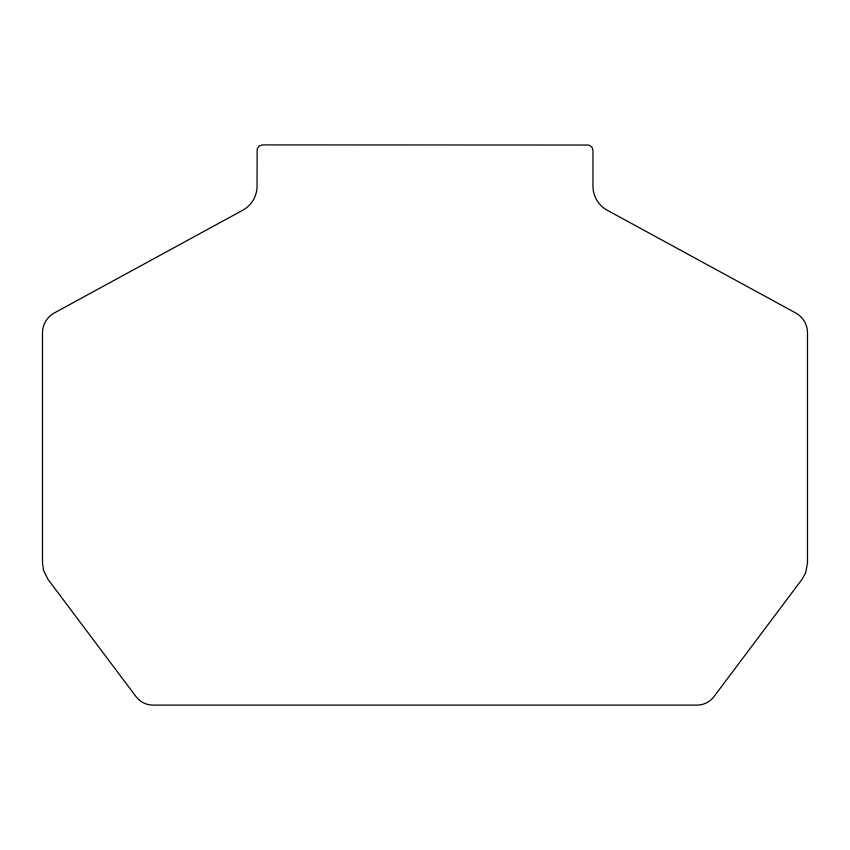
<?xml version="1.0" encoding="UTF-8"?>
<svg xmlns="http://www.w3.org/2000/svg" width="850" height="850" viewBox="0 0 850 850"><rect width="100%" height="100%" fill="white"/><g stroke="black" fill="none" stroke-linecap="round" stroke-linejoin="round"><path stroke-width="1.27" d="M807.5 562.944L805.673 572.762L802.028 579.339L713.926 696.692C710.005 701.898 703.641 705.096 697.128 705.096L152.873 705.096C146.359 705.096 139.995 701.898 136.074 696.692L47.972 579.339L43.541 570.393L42.5 562.944L42.5 332.701C42.489 324.647 47.101 316.869 54.177 313.023L242.898 210.163C251.462 205.498 257.04 196.084 257.029 186.341L257.168 149.016L259.016 146.072L262.342 144.904L588.869 145.042L591.802 146.901L592.971 150.227L592.971 186.341C592.96 196.084 598.538 205.498 607.102 210.163L795.823 313.023C802.899 316.869 807.511 324.647 807.5 332.701L807.5 562.944"/></g></svg>
